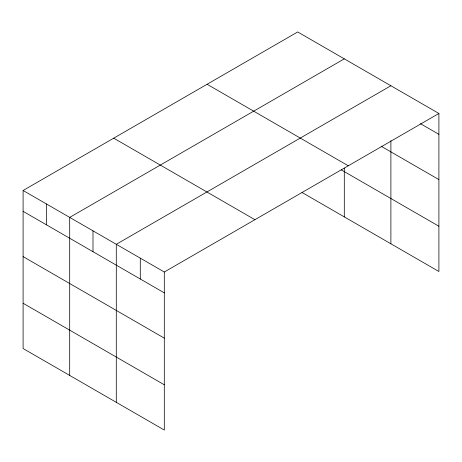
<?xml version="1.0" encoding="UTF-8"?>
<svg xmlns="http://www.w3.org/2000/svg" width="462" height="462" viewBox="0 0 462 462"><rect width="100%" height="100%" fill="white"/><g stroke="black" fill="none" stroke-linecap="round" stroke-linejoin="round"><path stroke-width="0.69" d="M438.9 113.473L164.299 272.014L164.299 430.047L23.1 348.527L23.1 190.494L297.701 31.953L438.9 113.473L438.9 271.506L301.998 192.463M344.3 58.859L69.693 217.4L69.693 375.427M390.892 85.759L116.291 244.3L116.291 402.327M420.437 123.666L438.9 134.327M381.086 146.217L438.9 179.597M207.086 84.275L348.279 165.794M341.233 169.849L438.9 226.236M113.721 138.178L254.914 219.698M23.1 190.494L164.299 272.014M23.1 211.348L164.299 292.868M23.1 256.618L164.299 338.138M23.1 303.257L164.299 384.777M390.892 140.564L390.892 243.786M344.3 168.081L344.3 216.886M140.292 258.16L140.292 279.008M92.995 230.85L92.995 251.703M46.396 203.95L46.396 224.798"/></g></svg>
